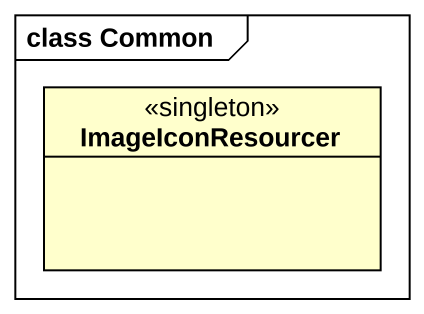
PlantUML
@startuml
mainframe class Common
hide circle
hide empty members
class ImageIconResourcer <<singleton>>
@enduml
